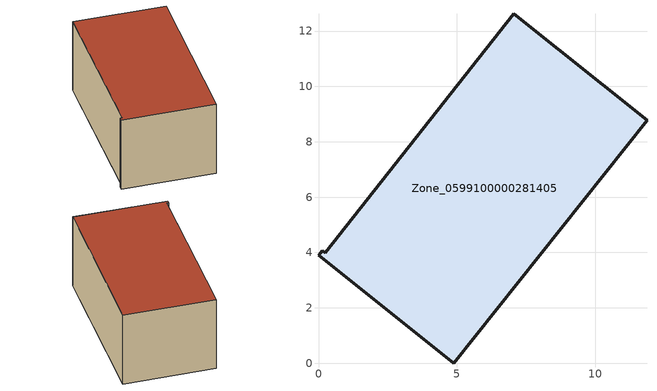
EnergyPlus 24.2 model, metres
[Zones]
Zone_0599100000281405
 floor ground (C_G): 11.87,8.78 4.89,0 0,3.9 0.14,4.07 0.24,3.99 7.06,12.62 z0.37
 wall outside (C_F): 0.14,4.07 0,3.9 4.89,0 11.87,8.78 7.06,12.62 0.24,3.99 0.14,4.07 z0.37:5.68
 roof outside (C_R): 4.89,0 11.87,8.78 7.06,12.62 0.24,3.99 0.14,4.07 0,3.9 z5.68
[BUILDING]
Pand.0599100000281405: North Axis=0; Terrain=City; Loads Convergence Tolerance Value=0.04; Temperature Convergence Tolerance Value=0.4; Solar Distribution=FullExterior; Maximum Number of Warmup Days=25; Minimum Number of Warmup Days=1
[Site:Location]
Rotterdam.The.Hague.AP_ZH_NLD Design_Conditions: Latitude=51.96; Longitude=4.45; Time Zone=1; Elevation=-4.5
[SITE:GROUNDTEMPERATURE:BUILDINGSURFACE]
18, 18, 18, 18, 18, 18, 18, 18, 18, 18, 18, 18
[MATERIAL] Thermal Absorptance=0.9; Solar Absorptance=0.7; Visible Absorptance=0.7
Name | Roughness | Thickness | Conductivity | Density | Specific Heat
G.TC.1975-1991 | MediumSmooth | 0.15 | 0.288461 | 540 | 1210
F.TC.1975-1991 | Rough | 0.3 | 0.230769 | 1920 | 840
R.TC.1975-1991 | MediumRough | 0.2 | 0.153846 | 1500 | 1000
[CONSTRUCTION]
C_G: G.TC.1975-1991
C_F: F.TC.1975-1991
C_R: R.TC.1975-1991
[ZONE]
Zone_0599100000281405: Type=1; Multiplier=1; Ceiling Height=Autocalculate; Volume=Autocalculate; Floor Area=autocalculate; Part of Total Floor Area=Yes
[ZONEINFILTRATION:DESIGNFLOWRATE]
Infil_Zone_0599100000281405: Zone or ZoneList or Space or SpaceList=Zone_0599100000281405; Schedule=AlwaysOn; Design Flow Rate Calculation Method=Flow/Area; Flow Rate per Floor Area=0.003; Constant Term Coefficient=1; Temperature Term Coefficient=0; Velocity Term Coefficient=0; Velocity Squared Term Coefficient=0
[HVACTEMPLATE:ZONE:IDEALLOADSAIRSYSTEM]
Zone_0599100000281405: Maximum Heating Supply Air Temperature=50; Minimum Cooling Supply Air Temperature=13; Maximum Heating Supply Air Humidity Ratio=0.0156; Minimum Cooling Supply Air Humidity Ratio=0.0077; Heating Limit=NoLimit; Cooling Limit=NoLimit; Dehumidification Control Type=ConstantSensibleHeatRatio; Cooling Sensible Heat Ratio=0.7; Dehumidification Setpoint=60; Humidification Control Type=None; Humidification Setpoint=30; Outdoor Air Method=None; Outdoor Air Flow Rate per Person=0.00944; Outdoor Air Flow Rate per Zone Floor Area=0; Outdoor Air Flow Rate per Zone=0; Demand Controlled Ventilation Type=None; Outdoor Air Economizer Type=NoEconomizer; Heat Recovery Type=None; Sensible Heat Recovery Effectiveness=0.7; Latent Heat Recovery Effectiveness=0.65
[ZONECONTROL:THERMOSTAT]
ThermostatControl_Zone_0599100000281405: Zone or ZoneList=Zone_0599100000281405; Control Type Schedule=DualSetpointControlType; Control 1=Thermostat_Zone_0599100000281405; Temperature Difference Between Cutout And Setpoint=0
[THERMOSTATSETPOINT:DUALSETPOINT]
Thermostat_Zone_0599100000281405: Heating Setpoint Temperature Schedule=HeatingSetpoint_Zone_0599100000281405; Cooling Setpoint Temperature Schedule=CoolingSetpoint_Zone_0599100000281405
[SCHEDULE:COMPACT]
HeatingSetpoint_Zone_0599100000281405: Through: 12/31, For: AllDays, Until: 24:00, 21
CoolingSetpoint_Zone_0599100000281405: Through: 12/31, For: AllDays, Until: 24:00, 24
DualSetpointControlType: Through: 12/31, For: AllDays, Until: 24:00, 4
AlwaysOn: Through: 12/31, For: AllDays, Until: 24:00, 1
